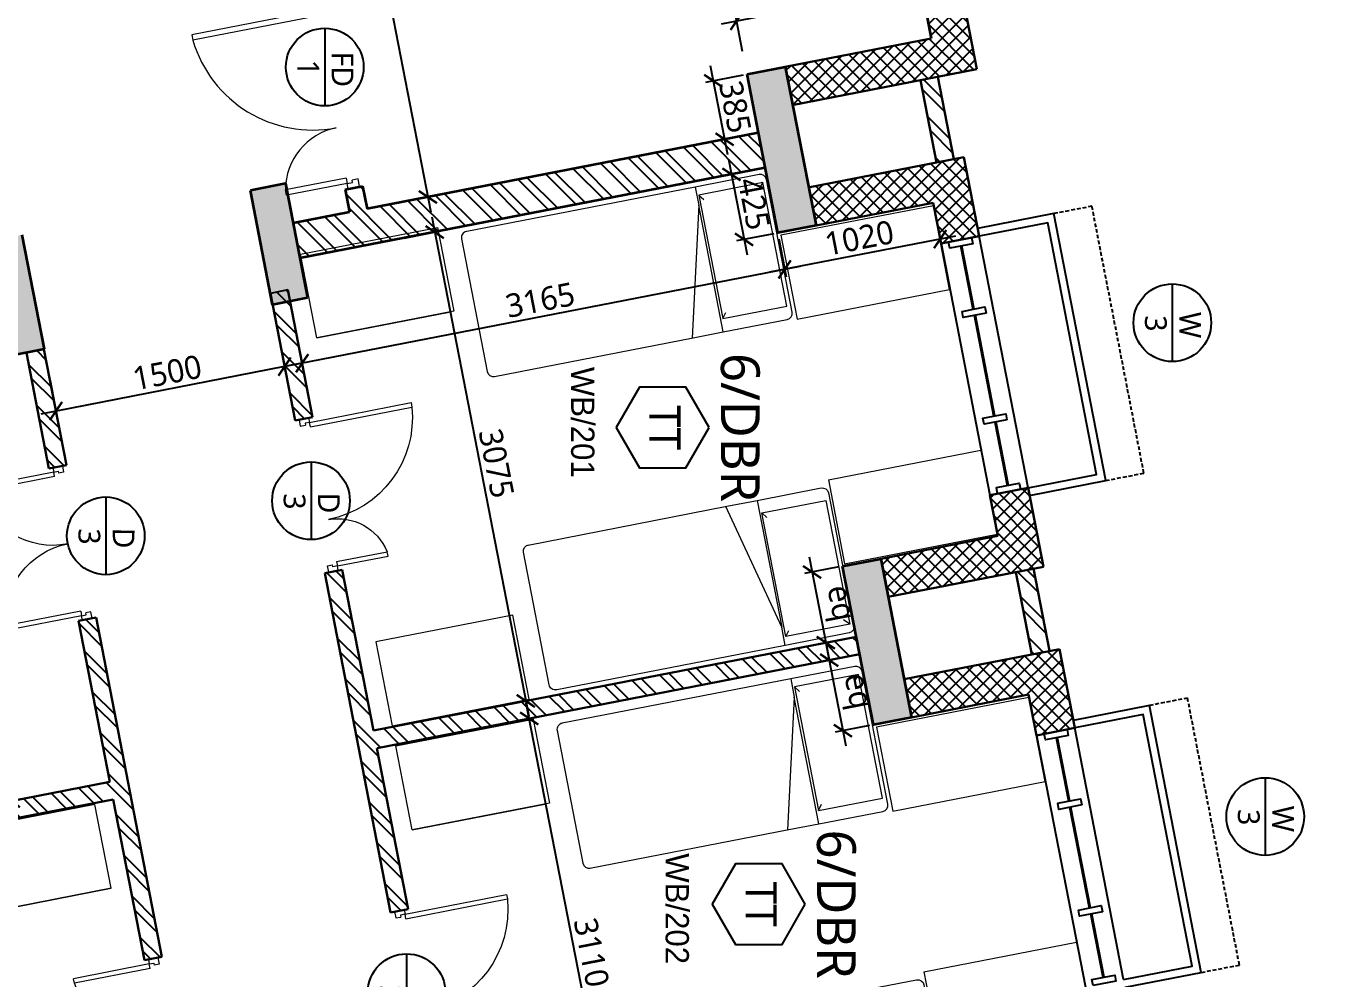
# Model space of a CAD drawing. Header units: millimetres. Extents: x -1127141 to 1597693, y -1835560 to -399335.
# Drawn here: x 1375815 to 1384248, y -501965 to -495834 of the extents above; entities that cross this region are included whole.
import ezdxf
from ezdxf.enums import TextEntityAlignment as Align

# ---------------------------------------------------------------- set-up
doc = ezdxf.new("R2010")
doc.units = ezdxf.units.MM
doc.header["$MEASUREMENT"] = 0
doc.header["$PDMODE"] = 67
doc.linetypes.add('HIDDEN', pattern=[0.375, 0.25, -0.125])
for name, color, linetype in [('A-Anno Tags', 6, 'Continuous'), ('A-Wall Patt', 8, 'Continuous'), ('A-Window', 4, 'Continuous'), ('Anno_Frames', 7, 'Continuous'), ('Dimension', 32, 'Continuous'), ('S-Conc Patt', 9, 'Continuous')]:
    doc.layers.add(name, color=color, linetype=linetype)
for name, color, linetype, lineweight in [('A-Door', 4, 'Continuous', 9), ('A-Wall Sec', 1, 'Continuous', 30), ('column hatch', 12, 'Continuous', 5), ('frntr', 32, 'Continuous', 9), ('S-Concrete', 40, 'Continuous', 30)]:
    doc.layers.add(name, color=color, linetype=linetype, lineweight=lineweight)
doc.styles.add('IIITD @ 100', font='trebuc.ttf', dxfattribs={"height": 210})
doc.styles.get("Standard").update_dxf_attribs({"font": 'trebuc.ttf'})
doc.dimstyles.new('IIITD_WD_M @ 100', dxfattribs={"dimscale": 100, "dimtxt": 1.5, "dimasz": 1, "dimexe": 0.5, "dimexo": 0.25, "dimgap": 0.3, "dimtad": 1, "dimdec": 0, "dimrnd": 5, "dimzin": 0, "dimdsep": 46, "dimtxsty": 'Standard', "dimblk": 'ARCHTICK', "dimcen": 0.2, "dimdle": 1, "dimclrd": 256, "dimclre": 256, "dimadec": 0, "dimazin": 0, "dimtfac": 1, "dimtdec": 0, "dimtofl": 0, "dimtmove": 0, "dimatfit": 0, "dimfxl": 2, "dimfxlon": 1, "dimtolj": 1, "dimtzin": 0, "dimlwd": -1, "dimlwe": -1, "dimarcsym": 0})
pattern_1 = [(315, (1446119.96, 119232.96), (106.066017, 106.066017), []), (315, (1446119.96, 119162.25), (106.066017, 106.066017), [])]
pattern_2 = [(315, (1445308.53, 119140.81), (106.066017, 106.066017), []), (315, (1445308.53, 119070.1), (106.066017, 106.066017), [])]

# ---------------------------------------------------------------- blocks, each defined once
blk = doc.blocks.new('Door 1200')
at = {"layer": 'A-Door', "color": 5, "lineweight": 18}
for p, q in [((524083.6, 16182.3), (524083.6, 16132.3)), ((524083.6, 16182.3), (524158.6, 16182.3)), ((524083.6, 16132.3), (524123.6, 16132.3)), ((524123.6, 16147.3), (524123.6, 16132.3)), ((524158.6, 16147.3), (524123.6, 16147.3)), ((524158.6, 16182.3), (524158.6, 16147.3)), ((524158.6, 16147.3), (524557.1, 16147.3)), ((524158.6, 16112.3), (524158.6, 16147.3)), ((524158.6, 16112.3), (524557.1, 16112.3)), ((524557.1, 16147.3), (524557.1, 16112.3)), ((524083.6, 15032.3), (524123.6, 15032.3)), ((524083.6, 14982.3), (524083.6, 15032.3)), ((524123.6, 15017.3), (524123.6, 15032.3)), ((524158.6, 15017.3), (524123.6, 15017.3)), ((524158.6, 15052.3), (524957.9, 15052.4)), ((524158.6, 15052.3), (524158.6, 15017.3)), ((524158.6, 15017.3), (524957.9, 15017.4)), ((524158.6, 14982.3), (524158.6, 15017.3)), ((524957.9, 15017.4), (524957.9, 15052.4)), ((524083.6, 14982.3), (524158.6, 14982.3))]:
    blk.add_line(p, q, dxfattribs=at)
at = {"layer": 'A-Door', "lineweight": 18}
for centre, radius, start, end in [((524154.5, 16192.8), 410.5, 270.56949, 348.69202), ((524156.8, 14977.8), 804.5, 5.31466, 89.87159)]:
    blk.add_arc(centre, radius, start, end, dxfattribs=at)
blk = doc.blocks.new('Win Hostel Double Room')
at = {"color": 4, "linetype": 'HIDDEN', "ltscale": 100}
blk.add_lwpolyline([(211887.1, -61786.3), (211839.4, -61540.9), (210121.5, -61874.8), (210169.2, -62120.3)], dxfattribs=at)
at = {"color": 5}
for points in [[(211982.5, -62277.2), (211887.1, -61786.3), (210169.2, -62120.3), (210264.6, -62611.1)], [(211933.4, -62286.7), (211847.5, -61845), (210227.8, -62159.8), (210313.7, -62601.5)]]:
    blk.add_lwpolyline(points, dxfattribs=at)
at = {"layer": 'A-Window', "color": 2, "lineweight": 40}
for p, q in [((211918, -62417), (211510.6, -62496.2)), ((211471.3, -62503.8), (210823.5, -62629.8)), ((210784.2, -62637.4), (210376.8, -62716.6))]:
    blk.add_line(p, q, dxfattribs=at)
at = {"layer": 'A-Window'}
for points in [[(211933.4, -62286.7), (210313.7, -62601.5)], [(211971.6, -62483), (211971.6, -62483), (211932.3, -62490.6), (211903.7, -62343.4), (211942.9, -62335.8), (211971.6, -62483)], [(210361.4, -62846.9), (211981.1, -62532.1)], [(210323.2, -62650.6), (210362.5, -62643), (210391.1, -62790.2), (210351.9, -62797.9), (210323.2, -62650.6)]]:
    blk.add_lwpolyline(points, dxfattribs=at)
for points in [[(211496.3, -62422.6), (211524.9, -62569.8), (211485.6, -62577.5), (211457, -62430.2)], [(210809.2, -62556.2), (210837.8, -62703.4), (210798.5, -62711), (210769.9, -62563.8)]]:
    blk.add_lwpolyline(points, close=True, dxfattribs=at)
blk = doc.blocks.new('Col Hostel Boys')
at = {"layer": 'S-Conc Patt'}
h = blk.add_hatch(color=256, dxfattribs=at)
h.paths.add_polyline_path([(288406.2, -75966.6), (288856.2, -75966.6), (288856.2, -76216.6), (288406.2, -76216.6)])
h.paths.add_polyline_path([(288406.2, -75666.6), (288856.2, -75666.6), (288856.2, -75916.6), (288406.2, -75916.6)])
h.paths.add_polyline_path([(306514.5, -68894.6), (307250.7, -68751.6), (307298.4, -68997), (306562.2, -69140)])
h.paths.add_polyline_path([(290846.8, -72196.7), (290799.1, -71951.3), (291820, -71752.8), (291867.7, -71998.2)])
h.paths.add_polyline_path([(303509.8, -69735.2), (303462.1, -69489.8), (304483, -69291.4), (304530.7, -69536.8)])
h.paths.add_polyline_path([(300344.1, -70350.6), (300296.4, -70105.2), (301317.3, -69906.7), (301365, -70152.1)])
h.paths.add_polyline_path([(297178.3, -70965.9), (297130.6, -70720.5), (298151.5, -70522.1), (298199.2, -70767.5)])
h.paths.add_polyline_path([(294012.6, -71581.3), (293964.9, -71335.9), (294985.8, -71137.5), (295033.5, -71382.9)])
h.paths.add_polyline_path([(301924.3, -61578.1), (301876.5, -61332.7), (302897.4, -61134.3), (302945.1, -61379.7)])
h.paths.add_polyline_path([(298758.5, -62193.5), (298710.8, -61948.1), (299731.7, -61749.6), (299779.4, -61995)])
h.paths.add_polyline_path([(295592.4, -62806.8), (295544.7, -62561.4), (296565.6, -62363), (296613.3, -62608.4)])
h.paths.add_polyline_path([(286095.1, -64652.9), (286047.4, -64407.5), (287068.3, -64209), (287116, -64454.4)])
h.paths.add_polyline_path([(289260.9, -64037.5), (289213.2, -63792.1), (290234.1, -63593.7), (290281.8, -63839.1)])
h.paths.add_polyline_path([(292426.6, -63422.2), (292378.9, -63176.8), (293399.8, -62978.3), (293447.5, -63223.7)])
h.paths.add_polyline_path([(300549, -66714.1), (300592.9, -66939.9), (299856.6, -67083), (299812.8, -66857.2)])
h.paths.add_polyline_path([(300219, -65016.6), (300262.9, -65242.3), (299526.7, -65385.4), (299482.8, -65159.7)])
h.paths.add_polyline_path([(294217.5, -67944.8), (294261.4, -68170.6), (293525.1, -68313.7), (293481.2, -68087.9)])
h.paths.add_polyline_path([(293887.5, -66247.3), (293931.4, -66473.1), (293195.2, -66616.2), (293151.3, -66390.4)])
h.paths.add_polyline_path([(287864.9, -69179.6), (287908.8, -69405.4), (287172.6, -69548.5), (287128.7, -69322.7)])
h.paths.add_polyline_path([(287535, -67482.1), (287578.9, -67707.9), (286842.6, -67851), (286798.7, -67625.2)])
h.paths.add_polyline_path([(310825.1, -66438), (310682, -65701.8), (310927.4, -65654.1), (311070.5, -66390.3)])
h.paths.add_polyline_path([(283907.7, -75916.6), (283158, -75916.6), (283158, -75666.6), (283907.7, -75666.6)])
h.paths.add_polyline_path([(280812.8, -75916.6), (280062.8, -75916.6), (280062.8, -75666.6), (280812.8, -75666.6)])
h.paths.add_polyline_path([(277777.8, -75916.6), (277027.8, -75916.6), (277027.8, -75666.6), (277777.8, -75666.6)])
h.paths.add_polyline_path([(306738.2, -65511.7), (306149.3, -65626.2), (306193.2, -65852), (306782.1, -65737.5)])
h.paths.add_polyline_path([(310230.8, -63380.4), (310087.7, -62644.2), (310333.1, -62596.5), (310476.2, -63332.7)])
h.paths.add_polyline_path([(309491.5, -59577.3), (309348.4, -58841.1), (309593.8, -58793.4), (309736.9, -59529.6)])
h.paths.add_polyline_path([(305137.2, -59659.7), (305579, -59573.8), (305622.9, -59799.6), (305181.1, -59885.5)])
h.paths.add_polyline_path([(305727.7, -62121.6), (305641.8, -61679.9), (305867.6, -61636), (305953.5, -62077.7)])
h.paths.add_polyline_path([(307471.1, -59664.5), (307385.2, -59222.7), (307610.9, -59178.8), (307696.8, -59620.6)])
h.paths.add_polyline_path([(308253.2, -63688.5), (308167.3, -63246.8), (308393.1, -63202.9), (308479, -63644.6)])
h.paths.add_polyline_path([(308072.7, -61553.6), (307630.9, -61639.5), (307587.1, -61413.7), (308028.8, -61327.9)])
h.paths.add_polyline_path([(306253.8, -63622.4), (306339.7, -64064.1), (306113.9, -64108), (306028, -63666.3)])
h.paths.add_polyline_path([(281757.2, -62757.5), (281021, -62900.6), (280973.3, -62655.2), (281709.5, -62512.1)])
h.paths.add_polyline_path([(283927.1, -68417.7), (283812.6, -67828.7), (284038.4, -67784.8), (284152.8, -68373.8)])
h.paths.add_polyline_path([(283226.5, -70316.3), (282490.2, -70459.4), (282446.4, -70233.6), (283182.6, -70090.5)])
h.paths.add_polyline_path([(283806.7, -63867.1), (283070.5, -64010.2), (283022.8, -63764.8), (283759, -63621.7)])
h.paths.add_polyline_path([(289543.9, -77987.4), (289543.9, -78196.1), (289655.6, -78384.9), (289562.4, -78465.1), (289473.3, -78538.2), (289313.9, -78287.4), (289313.9, -77987.4)])
h.paths.add_polyline_path([(282842.8, -76216.6), (282242.8, -76216.6), (282242.8, -75966.6), (282842.8, -75966.6)])
h.paths.add_polyline_path([(277777.8, -76216.6), (277027.8, -76216.6), (277027.8, -75966.6), (277777.8, -75966.6)])
h.paths.add_polyline_path([(285497.8, -75966.6), (286097.8, -75966.6), (286097.8, -76216.6), (285497.8, -76216.6)])
h.paths.add_polyline_path([(280812.8, -76216.6), (280062.8, -76216.6), (280062.8, -75966.6), (280812.8, -75966.6)])
h.paths.add_polyline_path([(282896.4, -68618), (282160.1, -68761.2), (282112.4, -68515.8), (282848.7, -68372.6)])
h.paths.add_polyline_path([(283904.8, -73806), (283168.6, -73949.1), (283120.9, -73703.7), (283857.1, -73560.5)])
h.paths.add_polyline_path([(283524.1, -62414.1), (282787.9, -62557.2), (282740.2, -62311.7), (283476.4, -62168.6)])
h.paths.add_polyline_path([(278214.9, -63446.1), (277478.7, -63589.2), (277431, -63343.8), (278167.2, -63200.7)])
h.paths.add_polyline_path([(279357.6, -69305.9), (278621.4, -69449), (278573.7, -69203.6), (279309.9, -69060.5)])
h.paths.add_polyline_path([(288587.3, -72895.8), (287777.4, -73053.2), (287729.7, -72807.8), (288539.6, -72650.4)])
h.paths.add_polyline_path([(277277.8, -69455.5), (277277.8, -70103.4), (277027.8, -70103.4), (277027.8, -69503.4)])
h.paths.add_polyline_path([(299093.4, -103107.3), (298343.4, -103107.3), (298343.4, -102857.3), (299093.4, -102857.3)])
h.paths.add_polyline_path([(299093.4, -97827.3), (298343.4, -97827.3), (298343.4, -97597.3), (299093.4, -97597.3)])
h.paths.add_polyline_path([(299093.4, -94297.3), (298343.4, -94297.3), (298343.4, -94047.3), (299093.4, -94047.3)])
h.paths.add_polyline_path([(299093.4, -99557.3), (298343.4, -99557.3), (298343.4, -99327.3), (299093.4, -99327.3)])
h.paths.add_polyline_path([(293833.4, -103107.3), (293083.4, -103107.3), (293083.4, -102857.3), (293833.4, -102857.3)])
h.paths.add_polyline_path([(293833.4, -97827.3), (293083.4, -97827.3), (293083.4, -97597.3), (293833.4, -97597.3)])
h.paths.add_polyline_path([(293833.4, -94297.3), (293083.4, -94297.3), (293083.4, -94047.3), (293833.4, -94047.3)])
h.paths.add_polyline_path([(293833.4, -99557.3), (293083.4, -99557.3), (293083.4, -99327.3), (293833.4, -99327.3)])
h.paths.add_polyline_path([(288573.4, -97827.3), (287823.4, -97827.3), (287823.4, -97597.3), (288573.4, -97597.3)])
h.paths.add_polyline_path([(283728.4, -92027.3), (282978.4, -92027.3), (282978.4, -92277.3), (283728.4, -92277.3)])
h.paths.add_polyline_path([(280062.8, -92027.3), (280812.8, -92027.3), (280812.8, -92277.3), (280062.8, -92277.3)])
h.paths.add_polyline_path([(277027.8, -92027.3), (277777.8, -92027.3), (277777.8, -92277.3), (277027.8, -92277.3)])
h.paths.add_polyline_path([(308478.4, -94297.3), (307878.4, -94297.3), (307878.4, -94047.3), (308478.4, -94047.3)])
h.paths.add_polyline_path([(283803.4, -94047.3), (283053.4, -94047.3), (283053.4, -94297.3), (283803.4, -94297.3)])
h.paths.add_polyline_path([(288573.4, -94297.3), (287823.4, -94297.3), (287823.4, -94047.3), (288573.4, -94047.3)])
h.paths.add_polyline_path([(304278.4, -94297.3), (303678.4, -94297.3), (303678.4, -94047.3), (304278.4, -94047.3)])
h.paths.add_polyline_path([(307878.4, -97597.3), (308478.4, -97597.3), (308478.4, -97827.3), (307878.4, -97827.3)])
h.paths.add_polyline_path([(304278.4, -97827.3), (303678.4, -97827.3), (303678.4, -97597.3), (304278.4, -97597.3)])
h.paths.add_polyline_path([(285603.4, -104067.3), (284853.4, -104067.3), (284853.4, -103817.3), (285603.4, -103817.3)])
h.paths.add_polyline_path([(277277.8, -99577.3), (277277.8, -98827.3), (277027.8, -98827.3), (277027.8, -99577.3)])
h.paths.add_polyline_path([(280198.3, -99577.3), (279448.3, -99577.3), (279448.3, -99327.3), (280198.3, -99327.3)])
h.paths.add_polyline_path([(285603.4, -105547.3), (284853.4, -105547.3), (284853.4, -105297.3), (285603.4, -105297.3)])
h.paths.add_polyline_path([(283803.4, -105547.3), (283053.4, -105547.3), (283053.4, -105297.3), (283803.4, -105297.3)])
h.paths.add_polyline_path([(283803.4, -99577.3), (283053.4, -99577.3), (283053.4, -99327.3), (283803.4, -99327.3)])
h.paths.add_polyline_path([(283803.4, -97827.3), (283053.4, -97827.3), (283053.4, -97597.3), (283803.4, -97597.3)])
h.paths.add_polyline_path([(284853.4, -99927.3), (284853.4, -99327.3), (285083.4, -99327.3), (285083.4, -99927.3)])
h.paths.add_polyline_path([(306043.4, -99777.3), (306043.4, -99327.3), (306273.4, -99327.3), (306273.4, -99777.3)])
h.paths.add_polyline_path([(303758.4, -99327.3), (304208.4, -99327.3), (304208.4, -99557.3), (303758.4, -99557.3)])
h.paths.add_polyline_path([(306043.4, -103817.3), (306043.4, -103367.3), (306273.4, -103367.3), (306273.4, -103817.3)])
h.paths.add_polyline_path([(303863.4, -103817.3), (303863.4, -103367.3), (304093.4, -103367.3), (304093.4, -103817.3)])
h.paths.add_polyline_path([(306273.4, -101687.3), (305823.4, -101687.3), (305823.4, -101457.3), (306273.4, -101457.3)])
h.paths.add_polyline_path([(303863.4, -101797.3), (303863.4, -101347.3), (304093.4, -101347.3), (304093.4, -101797.3)])
h.paths.add_polyline_path([(308063.4, -99927.3), (308063.4, -99327.3), (308293.4, -99327.3), (308293.4, -99927.3)])
h.paths.add_polyline_path([(287809.3, -90238.6), (287720.3, -90165.5), (287516.8, -90385.8), (287516.8, -90685.8), (287746.8, -90685.8), (287746.8, -90477.1), (287893, -90317.5)])
h.paths.add_polyline_path([(288313.4, -104067.3), (288313.4, -103317.3), (288063.4, -103317.3), (288063.4, -104067.3)])
h.paths.add_polyline_path([(308043.4, -103816.6), (308043.4, -103216.6), (308293.4, -103216.6), (308293.4, -103816.6)])
h.paths.add_polyline_path([(277027.8, -91727.3), (277777.8, -91727.3), (277777.8, -91977.3), (277027.8, -91977.3)])
h.paths.add_polyline_path([(286097.8, -91977.3), (285497.8, -91977.3), (285497.8, -91727.3), (286097.8, -91727.3)])
h.paths.add_polyline_path([(282242.8, -81227.3), (282842.8, -81227.3), (282842.8, -81457.3), (282242.8, -81457.3)])
h.paths.add_polyline_path([(282842.8, -91977.3), (282242.8, -91977.3), (282242.8, -91727.3), (282842.8, -91727.3)])
h.paths.add_polyline_path([(282242.8, -86487.3), (282842.8, -86487.3), (282842.8, -86717.3), (282242.8, -86717.3)])
h.paths.add_polyline_path([(280812.8, -81457.3), (280212.8, -81457.3), (280212.8, -81227.3), (280812.8, -81227.3)])
h.paths.add_polyline_path([(280812.8, -86717.3), (280212.8, -86717.3), (280212.8, -86487.3), (280812.8, -86487.3)])
h.paths.add_polyline_path([(280062.8, -91727.3), (280812.8, -91727.3), (280812.8, -91977.3), (280062.8, -91977.3)])
h.paths.add_polyline_path([(280198.3, -105547.3), (279448.3, -105547.3), (279448.3, -105297.3), (280198.3, -105297.3)])
h.paths.add_polyline_path([(277277.8, -81042.3), (277277.8, -81642.3), (277027.8, -81642.3), (277027.8, -81042.3)])
h.paths.add_polyline_path([(277277.8, -86302), (277277.8, -86902.7), (277027.8, -86902.7), (277027.8, -86302)])
h.paths.add_polyline_path([(286097.8, -81041.6), (286097.8, -81641.6), (285847.8, -81641.6), (285847.8, -81041.6)])
h.paths.add_polyline_path([(286097.8, -86302.3), (286097.8, -86902.3), (285847.8, -86902.3), (285847.8, -86302.3)])
h.paths.add_polyline_path([(288293.4, -99327.3), (288293.4, -100077.3), (288063.4, -100077.3), (288063.4, -99327.3)])
edge = h.paths.add_edge_path()
edge.add_line((313813.4, -103107.3), (313063.4, -103107.3))
edge.add_line((313063.4, -102857.3), (313813.4, -102857.3))
edge.add_line((313063.4, -103107.3), (313063.4, -102857.3))
edge.add_line((313813.4, -97827.3), (313063.4, -97827.3))
edge.add_line((313063.4, -97597.3), (313813.4, -97597.3))
edge.add_line((313063.4, -97827.3), (313063.4, -97597.3))
edge.add_line((313813.4, -94297.3), (313063.4, -94297.3))
edge.add_line((313063.4, -94047.3), (313813.4, -94047.3))
edge.add_line((313063.4, -94297.3), (313063.4, -94047.3))
edge.add_line((313813.4, -99557.3), (313063.4, -99557.3))
edge.add_line((313063.4, -99327.3), (313813.4, -99327.3))
edge.add_line((313063.4, -99557.3), (313063.4, -99327.3))
h.paths.add_polyline_path([(324333.4, -97827.3), (323583.4, -97827.3), (323583.4, -97597.3), (324333.4, -97597.3)])
h.paths.add_polyline_path([(324333.4, -94297.3), (323583.4, -94297.3), (323583.4, -94047.3), (324333.4, -94047.3)])
h.paths.add_polyline_path([(324093.4, -99327.3), (324093.4, -100077.3), (323863.4, -100077.3), (323863.4, -99327.3)])
h.paths.add_polyline_path([(319073.4, -103107.3), (318323.4, -103107.3), (318323.4, -102857.3), (319073.4, -102857.3)])
h.paths.add_polyline_path([(319073.4, -97827.3), (318323.4, -97827.3), (318323.4, -97597.3), (319073.4, -97597.3)])
h.paths.add_polyline_path([(319073.4, -94297.3), (318323.4, -94297.3), (318323.4, -94047.3), (319073.4, -94047.3)])
h.paths.add_polyline_path([(319073.4, -99557.3), (318323.4, -99557.3), (318323.4, -99327.3), (319073.4, -99327.3)])
h.paths.add_polyline_path([(313813.4, -103107.3), (313063.4, -103107.3), (313063.4, -102857.3), (313813.4, -102857.3)], flags=17)
h.paths.add_polyline_path([(313813.4, -97827.3), (313063.4, -97827.3), (313063.4, -97597.3), (313813.4, -97597.3)], flags=17)
h.paths.add_polyline_path([(313813.4, -94297.3), (313063.4, -94297.3), (313063.4, -94047.3), (313813.4, -94047.3)], flags=17)
h.paths.add_polyline_path([(313813.4, -99557.3), (313063.4, -99557.3), (313063.4, -99327.3), (313813.4, -99327.3)], flags=17)
h.paths.add_polyline_path([(331498.4, -104902.3), (331498.4, -104302.3), (331248.4, -104302.3), (331248.4, -104902.3)])
h.paths.add_polyline_path([(331498.4, -94297.3), (330898.4, -94297.3), (330898.4, -94047.3), (331498.4, -94047.3)])
h.paths.add_polyline_path([(327298.4, -94297.3), (326698.4, -94297.3), (326698.4, -94047.3), (327298.4, -94047.3)])
h.paths.add_polyline_path([(331498.4, -97827.3), (330898.4, -97827.3), (330898.4, -97597.3), (331498.4, -97597.3)])
h.paths.add_polyline_path([(327298.4, -97827.3), (326698.4, -97827.3), (326698.4, -97597.3), (327298.4, -97597.3)])
h.paths.add_polyline_path([(331498.4, -100077.3), (331498.4, -99327.3), (331248.4, -99327.3), (331248.4, -100077.3)])
h.paths.add_polyline_path([(326548.4, -104902.3), (327298.4, -104902.3), (327298.4, -104652.3), (326548.4, -104652.3)])
h.paths.add_polyline_path([(327298.4, -100077.3), (327298.4, -99327.3), (327068.4, -99327.3), (327068.4, -100077.3)])
h.paths.add_polyline_path([(323843.4, -104902.3), (323843.4, -104152.3), (324093.4, -104152.3), (324093.4, -104902.3)])
at = {"layer": 'S-Concrete', "lineweight": 35}
for p, q in [((286798.7, -67625.2), (287535, -67482.1)), ((287535, -67482.1), (287578.9, -67707.9)), ((286798.7, -67625.2), (286842.6, -67851)), ((287578.9, -67707.9), (286842.6, -67851)), ((287128.7, -69322.7), (287864.9, -69179.6)), ((287864.9, -69179.6), (287908.8, -69405.4))]:
    blk.add_line(p, q, dxfattribs=at)
for points in [[(289260.9, -64037.5), (289213.2, -63792.1), (290234.1, -63593.7), (290281.8, -63839.1), (289260.9, -64037.5)], [(286095.1, -64652.9), (286047.4, -64407.5), (287068.3, -64209), (287116, -64454.4), (286095.1, -64652.9)]]:
    blk.add_lwpolyline(points, dxfattribs=at)
blk = doc.blocks.new('*U29')
at = {"layer": 'A-Anno Tags'}
blk.add_lwpolyline([(-250, 0), (250, 0)], dxfattribs=at)
blk.add_circle((0, 0), 250, dxfattribs=at)
at = {"layer": 'Anno_Frames', "color": 7}
for tag, rotation, p in [('ENTITY', 359.76079, (14.9, 184.7)), ('ENTITYNO', 0.17569, (4.1, -35.7))]:
    blk.add_attdef(tag, text='', height=140, rotation=rotation, dxfattribs=at).set_placement(p, align=Align.TOP_CENTER)
blk = doc.blocks.new('Room Tag with Finish')
blk.add_lwpolyline([(0, 0), (-2.598, -1.5), (-2.598, -4.5), (0, -6), (2.598, -4.5), (2.598, -1.5)], close=True)
at = {"layer": 'Anno_Frames'}
blk.add_attdef('ROOM_NAME', text='', height=2.5, dxfattribs=at).set_placement((0, 0), align=Align.BOTTOM_CENTER)
blk.add_attdef('FF', text='', height=2, dxfattribs=at).set_placement((0, -1.848), align=Align.TOP_CENTER)
blk = doc.blocks.new('_ArchTick')
at = {"color": 0, "linetype": 'ByBlock', "const_width": 0.15}
blk.add_lwpolyline([(-0.5, -0.5), (0.5, 0.5)], dxfattribs=at)
blk = doc.blocks.new('*D126')
at = {"layer": 'A-Anno Tags', "transparency": 16777216}
for p, q in [((1377789.3, -493777.6), (1378421.1, -497031.7)), ((1377612, -493913.9), (1377857.4, -493866.3)), ((1378205.7, -496971.7), (1378451.1, -496924))]:
    blk.add_line(p, q, dxfattribs=at)
at = {"layer": 'Defpoints', "color": 0, "transparency": 16777216}
for p in [(1377416.7, -493951.8), (1378402, -496933.6), (1378010.4, -497009.6)]:
    blk.add_point(p, dxfattribs=at)
at = {"layer": 'A-Anno Tags', "transparency": 16777216, "xscale": 100, "yscale": 100, "zscale": 100}
for p, rotation in [((1377808.4, -493875.8), 100.9872827720158), ((1378402, -496933.6), 280.9872827720159)]:
    blk.add_blockref('_ArchTick', p, dxfattribs=dict(at, rotation=rotation))
at = {"layer": 'A-Anno Tags', "color": 0, "transparency": 16777216, "insert": (1378209.6, -495384.4), "char_height": 150, "attachment_point": 5, "rotation": 280.98728}
blk.add_mtext('\\A1;3115', dxfattribs=at)
blk = doc.blocks.new('*D127')
at = {"layer": 'A-Anno Tags', "transparency": 16777216}
for p, q in [((1378426.8, -497061.1), (1379051.5, -500275)), ((1378249.6, -497197.4), (1378495, -497149.7)), ((1378836.1, -500215), (1379081.5, -500167.3))]:
    blk.add_line(p, q, dxfattribs=at)
at = {"layer": 'Defpoints', "color": 0, "transparency": 16777216}
for p in [(1377578.2, -497327.9), (1379032.5, -500176.8), (1378164.8, -500345.5)]:
    blk.add_point(p, dxfattribs=at)
at = {"layer": 'A-Anno Tags', "transparency": 16777216, "xscale": 100, "yscale": 100, "zscale": 100}
for p, rotation in [((1378445.9, -497159.3), 100.9999999999813), ((1379032.5, -500176.8), 280.9999999999813)]:
    blk.add_blockref('_ArchTick', p, dxfattribs=dict(at, rotation=rotation))
at = {"layer": 'A-Anno Tags', "color": 0, "transparency": 16777216, "insert": (1378843.5, -498647.8), "char_height": 150, "attachment_point": 5, "rotation": 281}
blk.add_mtext('\\A1;3075', dxfattribs=at)
blk = doc.blocks.new('*D128')
at = {"layer": 'A-Anno Tags', "transparency": 16777216}
for p, q in [((1379666.9, -503440.8), (1379035.3, -500191.6)), ((1378858.1, -500327.9), (1379103.5, -500280.2)), ((1379451.5, -503380.8), (1379696.9, -503333.1))]:
    blk.add_line(p, q, dxfattribs=at)
at = {"layer": 'Defpoints', "color": 0, "transparency": 16777216}
for p in [(1379054.4, -500289.7), (1378187.4, -500458.3), (1378780.8, -503511.1)]:
    blk.add_point(p, dxfattribs=at)
at = {"layer": 'A-Anno Tags', "transparency": 16777216, "xscale": 100, "yscale": 100, "zscale": 100}
for p, rotation in [((1379054.4, -500289.7), 100.999999999987), ((1379647.8, -503342.6), 280.999999999987)]:
    blk.add_blockref('_ArchTick', p, dxfattribs=dict(at, rotation=rotation))
at = {"layer": 'A-Anno Tags', "color": 0, "transparency": 16777216, "insert": (1379455.5, -501795.9), "char_height": 150, "attachment_point": 5, "rotation": 281}
blk.add_mtext('\\A1;3110', dxfattribs=at)
blk = doc.blocks.new('*D139')
at = {"layer": 'A-Anno Tags', "transparency": 16777216}
for p, q in [((1380292, -495818.7), (1381674.8, -495549.6)), ((1381614.8, -495765), (1381567.1, -495519.6)), ((1380428.3, -495995.9), (1380380.6, -495750.6))]:
    blk.add_line(p, q, dxfattribs=at)
at = {"layer": 'Defpoints', "color": 0, "transparency": 16777216}
for p in [(1381576.6, -495568.7), (1381643.5, -495912.5), (1380457, -496143.4)]:
    blk.add_point(p, dxfattribs=at)
at = {"layer": 'A-Anno Tags', "transparency": 16777216, "xscale": 100, "yscale": 100, "zscale": 100}
for p, rotation in [((1381576.6, -495568.7), 11.01293385075271), ((1380390.1, -495799.6), 191.0129338507527)]:
    blk.add_blockref('_ArchTick', p, dxfattribs=dict(at, rotation=rotation))
at = {"layer": 'A-Anno Tags', "color": 0, "transparency": 16777216, "insert": (1380963.1, -495579.8), "char_height": 150, "attachment_point": 5, "rotation": 11.01293}
blk.add_mtext('\\A1;1210', dxfattribs=at)
blk = doc.blocks.new('*D140')
at = {"layer": 'A-Anno Tags', "transparency": 16777216}
for p, q in [((1380432.5, -496148.2), (1380190.2, -496195.3)), ((1380220.2, -496087.6), (1380331.6, -496660.3)), ((1380505.7, -496524.6), (1380263.4, -496571.7))]:
    blk.add_line(p, q, dxfattribs=at)
at = {"layer": 'Defpoints', "color": 0, "transparency": 16777216}
for p in [(1380457, -496143.4), (1380312.5, -496562.1), (1380530.2, -496519.8)]:
    blk.add_point(p, dxfattribs=at)
at = {"layer": 'A-Anno Tags', "transparency": 16777216, "xscale": 100, "yscale": 100, "zscale": 100}
for p, rotation in [((1380239.3, -496185.8), 100.9999999999178), ((1380312.5, -496562.1), 280.9999999999178)]:
    blk.add_blockref('_ArchTick', p, dxfattribs=dict(at, rotation=rotation))
at = {"layer": 'A-Anno Tags', "color": 0, "transparency": 16777216, "insert": (1380380.3, -496353.7), "char_height": 150, "attachment_point": 5, "rotation": 281}
blk.add_mtext('\\A1;385', dxfattribs=at)
blk = doc.blocks.new('*D141')
at = {"layer": 'A-Anno Tags', "transparency": 16777216}
for p, q in [((1380547.5, -496750.7), (1380307.3, -496797.4)), ((1380337.3, -496689.7), (1380456.8, -497304.8)), ((1380628.9, -497169.5), (1380388.7, -497216.2))]:
    blk.add_line(p, q, dxfattribs=at)
at = {"layer": 'Defpoints', "color": 0, "transparency": 16777216}
for p in [(1380572.1, -496746), (1380653.4, -497164.7), (1380437.8, -497206.6)]:
    blk.add_point(p, dxfattribs=at)
at = {"layer": 'A-Anno Tags', "transparency": 16777216, "xscale": 100, "yscale": 100, "zscale": 100}
for p, rotation in [((1380356.4, -496787.9), 101.0000000000906), ((1380437.8, -497206.6), 281.0000000000906)]:
    blk.add_blockref('_ArchTick', p, dxfattribs=dict(at, rotation=rotation))
at = {"layer": 'A-Anno Tags', "color": 0, "transparency": 16777216, "insert": (1380501.4, -496977), "char_height": 150, "attachment_point": 5, "rotation": 281}
blk.add_mtext('\\A1;425', dxfattribs=at)
blk = doc.blocks.new('*D142')
at = {"layer": 'A-Anno Tags', "transparency": 16777216}
for p, q in [((1381662.2, -497008.1), (1381709.9, -497253.5)), ((1381798.5, -497185.3), (1380600.8, -497418.1)), ((1380660.8, -497202.7), (1380708.5, -497448.1))]:
    blk.add_line(p, q, dxfattribs=at)
at = {"layer": 'Defpoints', "color": 0, "transparency": 16777216}
for p in [(1381654.8, -496970.1), (1380653.4, -497164.7), (1380699, -497399.1)]:
    blk.add_point(p, dxfattribs=at)
at = {"layer": 'A-Anno Tags', "transparency": 16777216, "xscale": 100, "yscale": 100, "zscale": 100}
for p, rotation in [((1381700.4, -497204.4), 10.99999999998373), ((1380699, -497399.1), 190.9999999999837)]:
    blk.add_blockref('_ArchTick', p, dxfattribs=dict(at, rotation=rotation))
at = {"layer": 'A-Anno Tags', "color": 0, "transparency": 16777216, "insert": (1381179.4, -497197.4), "char_height": 150, "attachment_point": 5, "rotation": 11}
blk.add_mtext('\\A1;1020', dxfattribs=at)
blk = doc.blocks.new('*D143')
at = {"layer": 'A-Anno Tags', "transparency": 16777216}
for p, q in [((1380856.6, -499249.3), (1380983, -499899.6)), ((1381047.9, -499313.9), (1380826.6, -499357)), ((1381136.1, -499767.9), (1380914.8, -499810.9))]:
    blk.add_line(p, q, dxfattribs=at)
at = {"layer": 'Defpoints', "color": 0, "transparency": 16777216}
for p in [(1381072.4, -499309.2), (1381160.6, -499763.2), (1380963.9, -499801.4)]:
    blk.add_point(p, dxfattribs=at)
at = {"layer": 'A-Anno Tags', "transparency": 16777216, "xscale": 100, "yscale": 100, "zscale": 100}
for p, rotation in [((1380875.7, -499347.4), 101.0000000001872), ((1380963.9, -499801.4), 281.0000000001872)]:
    blk.add_blockref('_ArchTick', p, dxfattribs=dict(at, rotation=rotation))
at = {"layer": 'A-Anno Tags', "color": 0, "transparency": 16777216, "insert": (1381043.7, -499550.3), "char_height": 150, "attachment_point": 5, "rotation": 281}
blk.add_mtext('\\A1;eq', dxfattribs=at)
blk = doc.blocks.new('*D144')
at = {"layer": 'A-Anno Tags', "transparency": 16777216}
for p, q in [((1380966.8, -499816.1), (1381093.2, -500466.5)), ((1381158, -499880.8), (1380936.8, -499923.8)), ((1381246.3, -500334.8), (1381025, -500377.9))]:
    blk.add_line(p, q, dxfattribs=at)
at = {"layer": 'Defpoints', "color": 0, "transparency": 16777216}
for p in [(1381182.6, -499876.1), (1381074.1, -500368.3), (1381270.8, -500330.1)]:
    blk.add_point(p, dxfattribs=at)
at = {"layer": 'A-Anno Tags', "transparency": 16777216, "xscale": 100, "yscale": 100, "zscale": 100}
for p, rotation in [((1380985.8, -499914.3), 101.0000000003038), ((1381074.1, -500368.3), 281.0000000003038)]:
    blk.add_blockref('_ArchTick', p, dxfattribs=dict(at, rotation=rotation))
at = {"layer": 'A-Anno Tags', "color": 0, "transparency": 16777216, "insert": (1381153.9, -500117.2), "char_height": 150, "attachment_point": 5, "rotation": 281}
blk.add_mtext('\\A1;eq', dxfattribs=at)
blk = doc.blocks.new('*D150')
at = {"layer": 'A-Anno Tags', "transparency": 16777216}
for p, q in [((1380660.8, -497202.7), (1380708.5, -497448.1)), ((1380797.2, -497380), (1377494.1, -498022)), ((1377554.1, -497806.6), (1377601.8, -498052))]:
    blk.add_line(p, q, dxfattribs=at)
at = {"layer": 'Defpoints', "color": 0, "transparency": 16777216}
for p in [(1380653.4, -497164.7), (1377546.7, -497768.6), (1377592.3, -498003)]:
    blk.add_point(p, dxfattribs=at)
at = {"layer": 'A-Anno Tags', "transparency": 16777216, "xscale": 100, "yscale": 100, "zscale": 100}
for p, rotation in [((1380699, -497399.1), 10.99999999999812), ((1377592.3, -498003), 190.9999999999981)]:
    blk.add_blockref('_ArchTick', p, dxfattribs=dict(at, rotation=rotation))
at = {"layer": 'A-Anno Tags', "color": 0, "transparency": 16777216, "insert": (1379125.3, -497596.4), "char_height": 150, "attachment_point": 5, "rotation": 11}
blk.add_mtext('\\A1;3165', dxfattribs=at)
blk = doc.blocks.new('*D154')
at = {"layer": 'A-Anno Tags', "transparency": 16777216}
for p, q in [((1377441.2, -497828.6), (1377488.9, -498074)), ((1377577.5, -498005.8), (1375908.8, -498330.2)), ((1375968.8, -498114.8), (1376016.5, -498360.2))]:
    blk.add_line(p, q, dxfattribs=at)
at = {"layer": 'Defpoints', "color": 0, "transparency": 16777216}
for p in [(1377402.1, -497627.2), (1375929.6, -497913.4), (1376006.9, -498311.1)]:
    blk.add_point(p, dxfattribs=at)
at = {"layer": 'A-Anno Tags', "transparency": 16777216, "xscale": 100, "yscale": 100, "zscale": 100}
for p, rotation in [((1377479.4, -498024.9), 11.00000000010052), ((1376006.9, -498311.1), 191.0000000001005)]:
    blk.add_blockref('_ArchTick', p, dxfattribs=dict(at, rotation=rotation))
at = {"layer": 'A-Anno Tags', "color": 0, "transparency": 16777216, "insert": (1376722.9, -498063.6), "char_height": 150, "attachment_point": 5, "rotation": 11}
blk.add_mtext('\\A1;1500', dxfattribs=at)
blk = doc.blocks.new('*D155')
at = {"layer": 'A-Anno Tags', "transparency": 16777216}
for p, q in [((1375111.2, -497705.6), (1375735.9, -500919.5)), ((1375326.6, -497765.6), (1375081.2, -497813.3)), ((1375913.2, -500783.2), (1375667.7, -500830.9))]:
    blk.add_line(p, q, dxfattribs=at)
at = {"layer": 'Defpoints', "color": 0, "transparency": 16777216}
for p in [(1375654.2, -497701.9), (1376240.8, -500719.5), (1375716.8, -500821.3)]:
    blk.add_point(p, dxfattribs=at)
at = {"layer": 'A-Anno Tags', "transparency": 16777216, "xscale": 100, "yscale": 100, "zscale": 100}
for p, rotation in [((1375130.3, -497803.8), 100.9999999999814), ((1375716.8, -500821.3), 280.9999999999814)]:
    blk.add_blockref('_ArchTick', p, dxfattribs=dict(at, rotation=rotation))
at = {"layer": 'A-Anno Tags', "color": 0, "transparency": 16777216, "insert": (1375527.9, -499292.3), "char_height": 150, "attachment_point": 5, "rotation": 281}
blk.add_mtext('\\A1;3075', dxfattribs=at)
blk = doc.blocks.new('A$C11CD41BF')
at = {"layer": 'frntr'}
for p, q in [((870.3, 1959.8), (0.3, 1960)), ((-39.7, 1920), (-39.8, 1500)), ((15.5, 1933.8), (15.4, 1513.8)), ((15.5, 1933.8), (50.3, 1900)), ((825.5, 1933.6), (15.5, 1933.8)), ((825.4, 1513.6), (825.5, 1933.6)), ((910.2, 1499.8), (910.3, 1919.8)), ((15.4, 1513.8), (50.3, 1540)), ((825.4, 1513.6), (790.3, 1539.9)), ((-39.8, 1500), (-40, -9.4)), ((-39.8, 1500), (80.2, 1500)), ((15.4, 1513.8), (825.4, 1513.6)), ((910.2, 1499.8), (80.2, 1500)), ((80.2, 1500), (910.2, 1294.7)), ((910.2, 1302.2), (910.2, 1499.8)), ((910, -1.5), (910.2, 1302.2)), ((0, -40), (870, -40.2))]:
    blk.add_line(p, q, dxfattribs=at)
for centre, start, end in [((0.3, 1920), 89.98962, 179.98962), ((0.3, 1920), 89.98962, 179.98962), ((870.3, 1919.8), 359.98962, 89.98962), ((0, 0), 179.98962, 269.98962), ((870, -0.2), 269.98962, 359.98962)]:
    blk.add_arc(centre, 40, start, end, dxfattribs=at)
blk = doc.blocks.new('furn')
at = {"layer": 'frntr'}
for p, q in [((343143.4, -236928.1), (343683.3, -236823.3)), ((343874.1, -237805.2), (343683.3, -236823.3)), ((343334.2, -237910.1), (343143.4, -236928.1)), ((342109.5, -237129.3), (341569.6, -237234.1)), ((342300.1, -238111), (342109.5, -237129.3)), ((341569.6, -237234.1), (341760.4, -238215.8)), ((343334.2, -237910.1), (343874.1, -237805.2)), ((341760.4, -238215.8), (342300.1, -238111)), ((344744.9, -239836.2), (344205, -239941.2)), ((344916.7, -240719), (344744.9, -239836.2)), ((344205, -239941.2), (344376.8, -240824)), ((341709.3, -240426.8), (342249.3, -240322)), ((342249.3, -240322), (342420.7, -241204.8)), ((342420.7, -241204.8), (342255, -240351.4)), ((341880.8, -241309.7), (341709.4, -240426.8)), ((344376.8, -240824), (344916.7, -240719)), ((342420.7, -241204.8), (341880.8, -241309.7))]:
    blk.add_line(p, q, dxfattribs=at)
at = {"layer": 'frntr', "xscale": -1, "rotation": 10.99999999940371}
blk.add_blockref('A$C11CD41BF', (344646.6, -239667.7), dxfattribs=at)
at = {"layer": 'frntr', "rotation": 10.99999999940366}
blk.add_blockref('A$C11CD41BF', (341774.9, -240232.7), dxfattribs=at)
blk = doc.blocks.new('Door 1000 plan')
at = {"layer": 'A-Door', "color": 5, "lineweight": 18}
for p, q in [((338.8, 571.7), (367.4, 577.3)), ((433.6, 84.3), (338.8, 571.7)), ((462.2, 89.8), (367.4, 577.3)), ((-528.3, 403.2), (-556.9, 397.6)), ((-462.2, -89.8), (-556.9, 397.6)), ((-433.6, -84.3), (-528.3, 403.2)), ((433.6, 84.3), (462.2, 89.8)), ((490.8, 95.4), (462.2, 89.8)), ((462.2, 89.8), (467.7, 61.2)), ((502.7, 34.1), (490.8, 95.4)), ((467.7, 61.2), (455.5, 58.8)), ((461.8, 26.1), (455.5, 58.8)), ((502.7, 34.1), (461.8, 26.1)), ((-433.6, -84.3), (-462.2, -89.8)), ((-490.8, -95.4), (-462.2, -89.8)), ((-478.9, -156.8), (-490.8, -95.4)), ((-478.9, -156.8), (-438, -148.8)), ((-462.2, -89.8), (-456.6, -118.5)), ((-456.6, -118.5), (-444.3, -116.1)), ((-438, -148.8), (-444.3, -116.1))]:
    blk.add_line(p, q, dxfattribs=at)
at = {"layer": 'A-Door', "lineweight": 18}
for centre, start, end in [((490.8, 95.4), 107.69977, 191), ((-490.8, -95.4), 11, 94.29843)]:
    blk.add_arc(centre, 500, start, end, dxfattribs=at)

msp = doc.modelspace()

# ---------------------------------------------------------------- hatches: boundary and pattern name
at = {"layer": 'A-Wall Patt'}
h = msp.add_hatch(dxfattribs=at)
h.set_pattern_fill('ANSI37', color=256, scale=500, style=0)
h.set_pattern_definition([(315, (1445308.53, 119140.81), (44.194174, 44.194174), []), (45, (1445308.53, 119140.81), (-44.194174, 44.194174), [])])
h.paths.add_polyline_path([(1381936, -496110.6), (1381679.1, -494788.9), (1381433.7, -494836.6), (1381642.9, -495912.9), (1380702.4, -496095.7), (1380750.1, -496341.1)])
h.paths.add_polyline_path([(1381654.8, -496970.1), (1381705.9, -497232.7), (1381951.3, -497184.9), (1381852.5, -496677), (1380853.2, -496871.2), (1380900.9, -497116.6)])
h.paths.add_polyline_path([(1382364.8, -499312.6), (1382266.1, -498804.6), (1382020.7, -498852.3), (1382071.7, -499114.9), (1381317.8, -499261.5), (1381365.5, -499506.9)])
h.paths.add_polyline_path([(1382270.2, -500135.8), (1382321.2, -500398.4), (1382566.6, -500350.7), (1382467.9, -499842.7), (1381468.5, -500037), (1381516.2, -500282.4)])
h = msp.add_hatch(dxfattribs=at)
h.set_pattern_fill('ANSI32', color=256, scale=400, style=0)
h.set_pattern_definition(pattern_2)
h.paths.add_polyline_path([(1381685.7, -496159.3), (1381572.8, -496181.2), (1381675.8, -496711.3), (1381788.7, -496689.4)])
h = msp.add_hatch(dxfattribs=at)
h.set_pattern_fill('ANSI32', color=256, scale=400, style=0)
h.set_pattern_definition(pattern_2)
h.paths.add_polyline_path([(1380572.1, -496746), (1380528.2, -496520.2), (1378010.4, -497009.6), (1377981.8, -496862.5), (1377868.9, -496884.4), (1377897.5, -497031.6), (1377534.3, -497102.1), (1377578.2, -497327.9)])
h = msp.add_hatch(dxfattribs=at)
h.set_pattern_fill('ANSI32', color=256, scale=400, style=0)
h.set_pattern_definition(pattern_1)
h.paths.add_polyline_path([(1377546.9, -498372.2), (1377659.8, -498350.2), (1377500.6, -497531.6), (1377387.8, -497553.5)])
h = msp.add_hatch(dxfattribs=at)
h.set_pattern_fill('ANSI32', color=256, scale=400, style=0)
h.set_pattern_definition([(315, (1127189.63, -478259.64), (106.06602, 106.06602), []), (315, (1127189.63, -478330.35), (106.06602, 106.06602), [])])
h.paths.add_polyline_path([(1376375.6, -500810.4), (1376576.9, -501846.1), (1376689.8, -501824.1), (1376265.2, -499640), (1376152.4, -499662), (1376353.7, -500697.5), (1373246.9, -501301.4), (1373268.9, -501414.3)])
h.paths.add_polyline_path([(1376074.4, -498658.4), (1375929.6, -497913.4), (1375816.7, -497935.3), (1375961.6, -498680.3)])
h.paths.add_polyline_path([(1377807.6, -508177.5), (1377920.5, -508155.6), (1377496, -505971.5), (1377383.1, -505993.4), (1377584.4, -507029), (1377606.3, -507141.9)])
h.paths.add_polyline_path([(1377835, -513661.5), (1377827.1, -513620.9), (1378709.9, -513449.1), (1378717.3, -513487.3), (1378835.2, -513464), (1379038.3, -514509.1), (1379151.2, -514487.1), (1378726.7, -512303), (1378613.8, -512324.9), (1378813.3, -513351.1), (1378695, -513374.5), (1378695.2, -513376), (1378228.6, -513466.6), (1375708.4, -513964.4), (1375730.3, -514077.3)])
h.paths.add_polyline_path([(1379370.8, -516219.5), (1379483.7, -516197.6), (1379342, -515468.8), (1379229.2, -515490.7)])
h.paths.add_polyline_path([(1376922.7, -503625.3), (1377035.6, -503603.3), (1376880.6, -502805.7), (1376767.7, -502827.7)])
h = msp.add_hatch(dxfattribs=at)
h.set_pattern_fill('ANSI32', color=256, scale=400, style=0)
h.set_pattern_definition(pattern_1)
h.paths.add_polyline_path([(1378162.2, -501537.9), (1378275.1, -501516), (1378073.8, -500480.3), (1381180.6, -499876.4), (1381158.6, -499763.6), (1378051.9, -500367.4), (1377850.6, -499331.9), (1377737.7, -499353.8)])
h = msp.add_hatch(dxfattribs=at)
h.set_pattern_fill('ANSI32', color=256, scale=400, style=0)
h.set_pattern_definition(pattern_1)
h.paths.add_polyline_path([(1382291.2, -499877.1), (1382467.9, -499842.7), (1382467.9, -499842.7), (1382404.1, -499855.1), (1382301, -499325), (1382364.8, -499312.6), (1382364.8, -499312.6), (1382188.2, -499347)])

# ---------------------------------------------------------------- linework, layer by layer
at = {"layer": 'A-Wall Patt', "linetype": 'Continuous'}
for points in [[(1377534.3, -497102.1), (1377578.2, -497327.9)], [(1377500.6, -497531.6), (1377387.8, -497553.5)]]:
    msp.add_lwpolyline(points, dxfattribs=at)
at = {"layer": 'A-Wall Sec'}
for p, q in [((1381679.1, -494788.9), (1381936, -496110.6)), ((1381642.9, -495912.9), (1380702.4, -496095.7)), ((1381936, -496110.6), (1380748.1, -496341.5)), ((1381685.7, -496159.3), (1381788.7, -496689.4)), ((1381675.8, -496711.3), (1381572.8, -496181.2)), ((1381852.5, -496677), (1380851.2, -496871.6)), ((1381852.5, -496677), (1381951.3, -497184.9)), ((1381654.8, -496970.1), (1380900.9, -497116.6)), ((1381705.9, -497232.7), (1381654.8, -496970.1)), ((1381951.3, -497184.9), (1381705.9, -497232.7)), ((1377387.8, -497553.5), (1377546.9, -498372.2)), ((1377500.6, -497531.6), (1377659.8, -498350.2)), ((1375929.6, -497913.4), (1376074.4, -498658.4)), ((1375816.7, -497935.3), (1375961.6, -498680.3)), ((1377659.8, -498350.2), (1377546.9, -498372.2)), ((1375961.6, -498680.3), (1376074.4, -498658.4)), ((1382266.1, -498804.6), (1382020.7, -498852.3)), ((1382020.7, -498852.3), (1382071.7, -499114.9)), ((1382364.8, -499312.6), (1382266.1, -498804.6)), ((1382071.7, -499114.9), (1381317.8, -499261.5)), ((1377850.6, -499331.9), (1377737.7, -499353.8)), ((1377737.7, -499353.8), (1378162.2, -501537.9)), ((1377850.6, -499331.9), (1378051.9, -500367.4)), ((1382364.8, -499312.6), (1381365.5, -499506.9)), ((1382188.2, -499347), (1382291.2, -499877.1)), ((1382301, -499325), (1382404.1, -499855.1)), ((1376152.4, -499662), (1376265.2, -499640)), ((1376152.4, -499662), (1376353.7, -500697.5)), ((1376265.2, -499640), (1376689.8, -501824.1)), ((1381160.6, -499763.2), (1378052.6, -500367.3)), ((1382467.9, -499842.7), (1381468.5, -500037)), ((1382467.9, -499842.7), (1382566.6, -500350.7)), ((1381182.6, -499876.1), (1378074.5, -500480.2)), ((1382270.2, -500135.8), (1381516.2, -500282.4)), ((1382321.2, -500398.4), (1382270.2, -500135.8)), ((1382566.6, -500350.7), (1382321.2, -500398.4)), ((1378073.8, -500480.3), (1378275.1, -501516)), ((1376353.7, -500697.5), (1373246.9, -501301.4)), ((1376375.6, -500810.4), (1373268.9, -501414.3)), ((1376375.6, -500810.4), (1376576.9, -501846.1)), ((1378275.1, -501516), (1378162.2, -501537.9)), ((1376576.9, -501846.1), (1376689.8, -501824.1))]:
    msp.add_line(p, q, dxfattribs=at)
at = {"layer": 'A-Wall Sec', "lineweight": 35}
for p, q in [((1381433.7, -494836.6), (1381642.9, -495912.9)), ((1380528.2, -496520.2), (1378010.4, -497009.6)), ((1380572.1, -496746), (1377578.2, -497327.9)), ((1377868.9, -496884.4), (1377981.8, -496862.5)), ((1377868.9, -496884.4), (1377897.5, -497031.6)), ((1377981.8, -496862.5), (1378010.4, -497009.6)), ((1377897.5, -497031.6), (1377534.3, -497102.1))]:
    msp.add_line(p, q, dxfattribs=at)

# ---------------------------------------------------------------- block references
at = {"xscale": -1, "rotation": 112.0000000063217}
for p in [(1376082.7, -499166.1), (1376698.1, -502331.9)]:
    msp.add_blockref('Door 1000 plan', p, dxfattribs=at)
at = {"layer": 'A-Anno Tags', "xscale": 100, "yscale": 100, "zscale": 100, "rotation": 270.0000000000001}
for p in [(1380213.4, -498417.5), (1380832.1, -501485)]:
    msp.add_blockref('Room Tag with Finish', p, dxfattribs=at).add_auto_attribs({'ROOM_NAME': '6/DBR', 'FF': 'TT'})
at = {"layer": 'A-Window', "rotation": 270.0000000000001}
for p in [(1444552.8, -286871.2), (1445168.2, -290037)]:
    msp.add_blockref('Win Hostel Double Room', p, dxfattribs=at)
at = {"layer": 'Anno_Frames', "rotation": 270.0000000000001}
for p, values in [((1377737.7, -496097.2), {'ENTITY': 'FD', 'ENTITYNO': '1'}), ((1383195.2, -497742.6), {'ENTITY': 'W', 'ENTITYNO': '3'}), ((1377649.5, -498888.5), {'ENTITY': 'D', 'ENTITYNO': '3'}), ((1376328, -499114.1), {'ENTITY': 'D', 'ENTITYNO': '3'}), ((1383793.4, -500920.9), {'ENTITY': 'W', 'ENTITYNO': '3'}), ((1378264.8, -502054.3), {'ENTITY': 'D', 'ENTITYNO': '3'})]:
    msp.add_blockref('*U29', p, dxfattribs=at).add_auto_attribs(values)
at = {"layer": 'column hatch', "rotation": 191.0000000004042}
msp.add_blockref('Door 1200', (1889329.2, -380981.4), dxfattribs=at)
at = {"layer": 'column hatch', "xscale": -0.8333333332345165, "yscale": 0.8333333332557231, "zscale": 0.833333333333307, "rotation": 191.0000000050596}
for p in [(946478.1, -569444.5), (947093.4, -572610.2)]:
    msp.add_blockref('Door 1200', p, dxfattribs=at)
at = {"layer": 'Dimension', "rotation": 270.0000000000001}
for p in [(1618890.6, -155419.5), (1619505.9, -158585.2)]:
    msp.add_blockref('furn', p, dxfattribs=at)
at = {"layer": 'Dimension', "xscale": -1, "rotation": 112.0000000063217}
msp.add_blockref('furn', (1024448.9, -274252.8), dxfattribs=at)
at = {"layer": 'S-Concrete', "rotation": 270.0000000000001}
msp.add_blockref('Col Hostel Boys', (1445109.9, -210048.3), dxfattribs=at)

# ---------------------------------------------------------------- texts
at = {"layer": 'A-Anno Tags', "char_height": 150, "width": 739.56, "attachment_point": 5, "rotation": 270, "style": 'IIITD @ 100'}
for s, insert in [('{\\fCentury Gothic|b0|i0|c0|p34;WB/201}', (1379398, -498383.3)), ('{\\fCentury Gothic|b0|i0|c0|p34;WB/202}', (1380006.5, -501513.7))]:
    msp.add_mtext(s, dxfattribs=dict(at, insert=insert))

# ---------------------------------------------------------------- dimensions: what is measured, and where the dimension line sits
at = {"layer": 'A-Anno Tags'}
for p1, p2, distance, picture, middle in [((1377416.7, -493951.8), (1378010.4, -497009.6), 398.9, '*D126', (1378209.6, -495384.4)), ((1380457, -496143.4), (1381643.5, -495912.5), 350.2, '*D139', (1380963.1, -495579.8)), ((1380457, -496143.4), (1380530.2, -496519.8), -221.8, '*D140', (1380380.3, -496353.7)), ((1380572.1, -496746), (1380653.4, -497164.7), -219.7, '*D141', (1380501.4, -496977)), ((1381654.8, -496970.1), (1380653.4, -497164.7), 238.7, '*D142', (1381179.4, -497197.4)), ((1377578.2, -497327.9), (1378164.8, -500345.5), 883.9, '*D127', (1378843.5, -498647.8)), ((1380653.4, -497164.7), (1377546.7, -497768.6), 238.7, '*D150', (1379125.3, -497596.4)), ((1377402.1, -497627.2), (1375929.6, -497913.4), 405.2, '*D154', (1376722.9, -498063.6)), ((1375654.2, -497701.9), (1376240.8, -500719.5), -533.8, '*D155', (1375527.9, -499292.3)), ((1378780.8, -503511.1), (1378187.4, -500458.3), -883.2, '*D128', (1379455.5, -501795.9))]:
    dim = msp.add_aligned_dim(p1=p1, p2=p2, distance=distance, dimstyle='IIITD_WD_M @ 100', dxfattribs=at)
    dim.commit()
    dim.dimension.update_dxf_attribs({"geometry": picture, "text_midpoint": middle})
for p1, p2, picture, middle in [((1381072.4, -499309.2), (1381160.6, -499763.2), '*D143', (1381043.7, -499550.3)), ((1381182.6, -499876.1), (1381270.8, -500330.1), '*D144', (1381153.9, -500117.2))]:
    dim = msp.add_aligned_dim(p1=p1, p2=p2, distance=-200.4, text='eq', dimstyle='IIITD_WD_M @ 100', dxfattribs=at)
    dim.commit()
    dim.dimension.update_dxf_attribs({"geometry": picture, "text_midpoint": middle})

doc.saveas('drawing.dxf')
